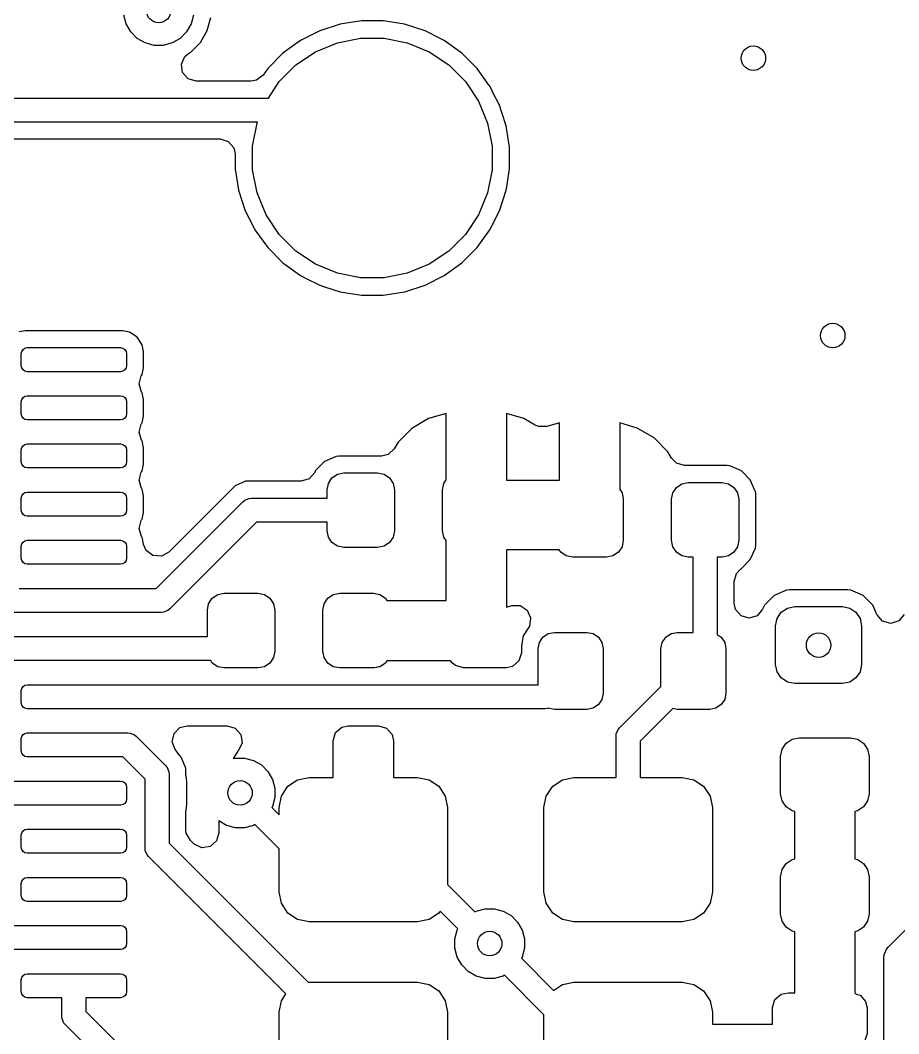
# Model space of a CAD drawing. Header units: inches. Extents: x 5.14 to 7.42, y -4.57 to -3.18.
# Drawn here: x 6.1275 to 6.4148, y -3.9917 to -3.6603 of the extents above; entities that cross this region are included whole.
import ezdxf

# ---------------------------------------------------------------- set-up
doc = ezdxf.new("R2010")
doc.units = ezdxf.units.IN
doc.header["$MEASUREMENT"] = 0
doc.layers.add('F.Cu', color=13, linetype='CONTINUOUS', true_color=0xc83434)

msp = doc.modelspace()

# ---------------------------------------------------------------- linework, layer by layer
at = {"layer": 'F.Cu', "linetype": 'CONTINUOUS'}
for p, q in [((6.16213, -3.66155), (6.16135, -3.65865)), ((6.18416, -3.65865), (6.18338, -3.66155)), ((6.16363, -3.66415), (6.16213, -3.66155)), ((6.18338, -3.66155), (6.18188, -3.66415)), ((6.18862, -3.66371), (6.18978, -3.65939)), ((6.23213, -3.66159), (6.22541, -3.66377)), ((6.2391, -3.66048), (6.23213, -3.66159)), ((6.23911, -3.66048), (6.2391, -3.66048)), ((6.24617, -3.66048), (6.23911, -3.66048)), ((6.25315, -3.66159), (6.24617, -3.66048)), ((6.24617, -3.66048), (6.24617, -3.66048)), ((6.25987, -3.66377), (6.25315, -3.66159)), ((6.16576, -3.66627), (6.16363, -3.66415)), ((6.18188, -3.66415), (6.17976, -3.66627)), ((6.18638, -3.6676), (6.18862, -3.66371)), ((6.22541, -3.66377), (6.21911, -3.66698)), ((6.26499, -3.66638), (6.25987, -3.66377)), ((6.16836, -3.66777), (6.16576, -3.66627)), ((6.17126, -3.66855), (6.16836, -3.66777)), ((6.17426, -3.66855), (6.17126, -3.66855)), ((6.17716, -3.66777), (6.17426, -3.66855)), ((6.17976, -3.66627), (6.17716, -3.66777)), ((6.18321, -3.67076), (6.18638, -3.6676)), ((6.21911, -3.66698), (6.21611, -3.66916)), ((6.22408, -3.67065), (6.23121, -3.6677)), ((6.23121, -3.6677), (6.23878, -3.66619)), ((6.23878, -3.66619), (6.2465, -3.66619)), ((6.2465, -3.66619), (6.25407, -3.6677)), ((6.25407, -3.6677), (6.2612, -3.67065)), ((6.26617, -3.66698), (6.26499, -3.66638)), ((6.27188, -3.67113), (6.26617, -3.66698)), ((6.18131, -3.67217), (6.18256, -3.67114)), ((6.18256, -3.67114), (6.18257, -3.67113)), ((6.18257, -3.67113), (6.18321, -3.67076)), ((6.21339, -3.67113), (6.2084, -3.67613)), ((6.21611, -3.66916), (6.21339, -3.67113)), ((6.21339, -3.67113), (6.21339, -3.67113)), ((6.21339, -3.67113), (6.21339, -3.67113)), ((6.21766, -3.67494), (6.22408, -3.67065)), ((6.2612, -3.67065), (6.26761, -3.67494)), ((6.27688, -3.67613), (6.27188, -3.67113)), ((6.18017, -3.67467), (6.18131, -3.67217)), ((6.18056, -3.67739), (6.18017, -3.67467)), ((6.2122, -3.6804), (6.21766, -3.67494)), ((6.26761, -3.67494), (6.27307, -3.6804)), ((6.18236, -3.67947), (6.18056, -3.67739)), ((6.20687, -3.67824), (6.20469, -3.67992)), ((6.2084, -3.67613), (6.20687, -3.67824)), ((6.2084, -3.67613), (6.2084, -3.67613)), ((6.28088, -3.68164), (6.27688, -3.67613)), ((6.185, -3.68025), (6.18236, -3.67947)), ((6.20292, -3.68025), (6.185, -3.68025)), ((6.20469, -3.67992), (6.20292, -3.68025)), ((6.20862, -3.68577), (6.2122, -3.6804)), ((6.27307, -3.6804), (6.27736, -3.68682)), ((6.28103, -3.68185), (6.28088, -3.68164)), ((6.28168, -3.68312), (6.28103, -3.68185)), ((6.28199, -3.68373), (6.28168, -3.68312)), ((6.28424, -3.68814), (6.28199, -3.68373)), ((6.10394, -3.68577), (6.20862, -3.68577)), ((6.27736, -3.68682), (6.28031, -3.69395)), ((6.28499, -3.69045), (6.28424, -3.68814)), ((6.28424, -3.68814), (6.28424, -3.68814)), ((6.28424, -3.68814), (6.28424, -3.68814)), ((6.28642, -3.69486), (6.28499, -3.69045)), ((6.20509, -3.69364), (6.10557, -3.69364)), ((6.20346, -3.70152), (6.20496, -3.69395)), ((6.20496, -3.69395), (6.20509, -3.69364)), ((6.28031, -3.69395), (6.28182, -3.70152)), ((6.28753, -3.70184), (6.28642, -3.69486)), ((6.11064, -3.69916), (6.19287, -3.69916)), ((6.19287, -3.69916), (6.19551, -3.69994)), ((6.19551, -3.69994), (6.19731, -3.70202)), ((6.20346, -3.70923), (6.20346, -3.70152)), ((6.28182, -3.70152), (6.28182, -3.70923)), ((6.19731, -3.70202), (6.19775, -3.70404)), ((6.19775, -3.70404), (6.19775, -3.70891)), ((6.28753, -3.70891), (6.28753, -3.70184)), ((6.19775, -3.70891), (6.19885, -3.71589)), ((6.20496, -3.7168), (6.20346, -3.70923)), ((6.28182, -3.70923), (6.28031, -3.7168)), ((6.28659, -3.71483), (6.28753, -3.70891)), ((6.28642, -3.71589), (6.28659, -3.71483)), ((6.19885, -3.71589), (6.20104, -3.72261)), ((6.20792, -3.72393), (6.20496, -3.7168)), ((6.28031, -3.7168), (6.27736, -3.72393)), ((6.28424, -3.72261), (6.28642, -3.71589)), ((6.20104, -3.72261), (6.20362, -3.72767)), ((6.2122, -3.73035), (6.20792, -3.72393)), ((6.27736, -3.72393), (6.27307, -3.73035)), ((6.28103, -3.7289), (6.28424, -3.72261)), ((6.20362, -3.72767), (6.20424, -3.7289)), ((6.20424, -3.7289), (6.2084, -3.73462)), ((6.21766, -3.73581), (6.2122, -3.73035)), ((6.27307, -3.73035), (6.26761, -3.73581)), ((6.27688, -3.73462), (6.28103, -3.7289)), ((6.2084, -3.73462), (6.21339, -3.73961)), ((6.27188, -3.73961), (6.27688, -3.73462)), ((6.22408, -3.7401), (6.21766, -3.73581)), ((6.26761, -3.73581), (6.2612, -3.7401)), ((6.21339, -3.73961), (6.21911, -3.74377)), ((6.23121, -3.74305), (6.22408, -3.7401)), ((6.2612, -3.7401), (6.25407, -3.74305)), ((6.26617, -3.74377), (6.27188, -3.73961)), ((6.21911, -3.74377), (6.22104, -3.74475)), ((6.22104, -3.74475), (6.22541, -3.74697)), ((6.23878, -3.74455), (6.23121, -3.74305)), ((6.2465, -3.74455), (6.23878, -3.74455)), ((6.25407, -3.74305), (6.2465, -3.74455)), ((6.25987, -3.74697), (6.26617, -3.74377)), ((6.22541, -3.74697), (6.22541, -3.74697)), ((6.22541, -3.74697), (6.22541, -3.74697)), ((6.22541, -3.74697), (6.22701, -3.7475)), ((6.22701, -3.7475), (6.23213, -3.74916)), ((6.25327, -3.74912), (6.25987, -3.74697)), ((6.23213, -3.74916), (6.2391, -3.75026)), ((6.2391, -3.75026), (6.23911, -3.75026)), ((6.23911, -3.75026), (6.24617, -3.75026)), ((6.24617, -3.75026), (6.25315, -3.74916)), ((6.25315, -3.74916), (6.25327, -3.74912)), ((6.12903, -3.76186), (6.12706, -3.76225)), ((6.16101, -3.76186), (6.12903, -3.76186)), ((6.1632, -3.7623), (6.16101, -3.76186)), ((6.16567, -3.76395), (6.1632, -3.7623)), ((6.1632, -3.7623), (6.1632, -3.7623)), ((6.1632, -3.7623), (6.1632, -3.7623)), ((6.16733, -3.76643), (6.16567, -3.76395)), ((6.12795, -3.7686), (6.12837, -3.76796)), ((6.12837, -3.76796), (6.12901, -3.76753)), ((6.12901, -3.76753), (6.12976, -3.76738)), ((6.12976, -3.76738), (6.16028, -3.76738)), ((6.16028, -3.76738), (6.16103, -3.76753)), ((6.16103, -3.76753), (6.16167, -3.76796)), ((6.16167, -3.76796), (6.16209, -3.7686)), ((6.16776, -3.76861), (6.16733, -3.76643)), ((6.1278, -3.76935), (6.12795, -3.7686)), ((6.1278, -3.77329), (6.1278, -3.76935)), ((6.16209, -3.7686), (6.16224, -3.76935)), ((6.16224, -3.76935), (6.16224, -3.77329)), ((6.16776, -3.77402), (6.16776, -3.76861)), ((6.12795, -3.77404), (6.1278, -3.77329)), ((6.12837, -3.77468), (6.12795, -3.77404)), ((6.12901, -3.77511), (6.12837, -3.77468)), ((6.16167, -3.77468), (6.16103, -3.77511)), ((6.16209, -3.77404), (6.16167, -3.77468)), ((6.16224, -3.77329), (6.16209, -3.77404)), ((6.16733, -3.77621), (6.16776, -3.77402)), ((6.12976, -3.77526), (6.12901, -3.77511)), ((6.16028, -3.77526), (6.12976, -3.77526)), ((6.16103, -3.77511), (6.16028, -3.77526)), ((6.16633, -3.77928), (6.16705, -3.77663)), ((6.16705, -3.77663), (6.16715, -3.77648)), ((6.16715, -3.77648), (6.16733, -3.77621)), ((6.16715, -3.78191), (6.16633, -3.77928)), ((6.1278, -3.7851), (6.12795, -3.78435)), ((6.12795, -3.78435), (6.12837, -3.78371)), ((6.12837, -3.78371), (6.12901, -3.78328)), ((6.12901, -3.78328), (6.12976, -3.78313)), ((6.12976, -3.78313), (6.16028, -3.78313)), ((6.16028, -3.78313), (6.16103, -3.78328)), ((6.16103, -3.78328), (6.16167, -3.78371)), ((6.16167, -3.78371), (6.16209, -3.78435)), ((6.16209, -3.78435), (6.16224, -3.7851)), ((6.16733, -3.78218), (6.16715, -3.78191)), ((6.16776, -3.78436), (6.16733, -3.78218)), ((6.16776, -3.78977), (6.16776, -3.78436)), ((6.1278, -3.78904), (6.1278, -3.7851)), ((6.16224, -3.7851), (6.16224, -3.78904)), ((6.12795, -3.78979), (6.1278, -3.78904)), ((6.12837, -3.79043), (6.12795, -3.78979)), ((6.12901, -3.79085), (6.12837, -3.79043)), ((6.12976, -3.791), (6.12901, -3.79085)), ((6.16028, -3.791), (6.12976, -3.791)), ((6.16103, -3.79085), (6.16028, -3.791)), ((6.16167, -3.79043), (6.16103, -3.79085)), ((6.16209, -3.78979), (6.16167, -3.79043)), ((6.16224, -3.78904), (6.16209, -3.78979)), ((6.16733, -3.79196), (6.16776, -3.78977)), ((6.26104, -3.79057), (6.25556, -3.79381)), ((6.26679, -3.78889), (6.26104, -3.79057)), ((6.26104, -3.79057), (6.26104, -3.79057)), ((6.26679, -3.81063), (6.26679, -3.78889)), ((6.26679, -3.78889), (6.26679, -3.78889)), ((6.29223, -3.79057), (6.28648, -3.78889)), ((6.28648, -3.78889), (6.28648, -3.78889)), ((6.28648, -3.78889), (6.28648, -3.81063)), ((6.29588, -3.79272), (6.29223, -3.79057)), ((6.29223, -3.79057), (6.29223, -3.79057)), ((6.16633, -3.79503), (6.16705, -3.79238)), ((6.16705, -3.79238), (6.16715, -3.79223)), ((6.16715, -3.79223), (6.16733, -3.79196)), ((6.25556, -3.79381), (6.25106, -3.79831)), ((6.25556, -3.79381), (6.25556, -3.79381)), ((6.29698, -3.7932), (6.29588, -3.79272)), ((6.29973, -3.79321), (6.29698, -3.7932)), ((6.30386, -3.79201), (6.29973, -3.79321)), ((6.30386, -3.81073), (6.30386, -3.79201)), ((6.30386, -3.79201), (6.30386, -3.79201)), ((6.3293, -3.79368), (6.32354, -3.79201)), ((6.32354, -3.79201), (6.32354, -3.79201)), ((6.32354, -3.79201), (6.32354, -3.81374)), ((6.33478, -3.79692), (6.3293, -3.79368)), ((6.3293, -3.79368), (6.3293, -3.79368)), ((6.16715, -3.79765), (6.16633, -3.79503)), ((6.16733, -3.79792), (6.16715, -3.79765)), ((6.16776, -3.80011), (6.16733, -3.79792)), ((6.33928, -3.80142), (6.33478, -3.79692)), ((6.33478, -3.79692), (6.33478, -3.79692)), ((6.1278, -3.80085), (6.12795, -3.80009)), ((6.1278, -3.80478), (6.1278, -3.80085)), ((6.12795, -3.80009), (6.12837, -3.79945)), ((6.12837, -3.79945), (6.12901, -3.79903)), ((6.12901, -3.79903), (6.12976, -3.79888)), ((6.12976, -3.79888), (6.16028, -3.79888)), ((6.16028, -3.79888), (6.16103, -3.79903)), ((6.16103, -3.79903), (6.16167, -3.79945)), ((6.16167, -3.79945), (6.16209, -3.80009)), ((6.16209, -3.80009), (6.16224, -3.80085)), ((6.16224, -3.80085), (6.16224, -3.80478)), ((6.16776, -3.80552), (6.16776, -3.80011)), ((6.24979, -3.80045), (6.24778, -3.80232)), ((6.25106, -3.79831), (6.24979, -3.80045)), ((6.23076, -3.80295), (6.22699, -3.80462)), ((6.23168, -3.80284), (6.23076, -3.80295)), ((6.24559, -3.80284), (6.23168, -3.80284)), ((6.23168, -3.80284), (6.23168, -3.80284)), ((6.24778, -3.80232), (6.24559, -3.80284)), ((6.34054, -3.80356), (6.33928, -3.80142)), ((6.33928, -3.80142), (6.33928, -3.80142)), ((6.34211, -3.80518), (6.34054, -3.80356)), ((6.12795, -3.80554), (6.1278, -3.80478)), ((6.12837, -3.80618), (6.12795, -3.80554)), ((6.12901, -3.8066), (6.12837, -3.80618)), ((6.12976, -3.80675), (6.12901, -3.8066)), ((6.16028, -3.80675), (6.12976, -3.80675)), ((6.16103, -3.8066), (6.16028, -3.80675)), ((6.16167, -3.80618), (6.16103, -3.8066)), ((6.16209, -3.80554), (6.16167, -3.80618)), ((6.16224, -3.80478), (6.16209, -3.80554)), ((6.16715, -3.80798), (6.16733, -3.80771)), ((6.16733, -3.80771), (6.16776, -3.80552)), ((6.22407, -3.80753), (6.22378, -3.8082)), ((6.22699, -3.80462), (6.22407, -3.80753)), ((6.22407, -3.80753), (6.22407, -3.80753)), ((6.34475, -3.80596), (6.34211, -3.80518)), ((6.35866, -3.80596), (6.34475, -3.80596)), ((6.35958, -3.80606), (6.35866, -3.80596)), ((6.36335, -3.80773), (6.35958, -3.80606)), ((6.35958, -3.80606), (6.35958, -3.80606)), ((6.36627, -3.81065), (6.36335, -3.80773)), ((6.36335, -3.80773), (6.36335, -3.80773)), ((6.16633, -3.81078), (6.16705, -3.80812)), ((6.16715, -3.8134), (6.16633, -3.81078)), ((6.16705, -3.80812), (6.16715, -3.80798)), ((6.20119, -3.81111), (6.19772, -3.81255)), ((6.21931, -3.81111), (6.20119, -3.81111)), ((6.21937, -3.81111), (6.21931, -3.81111)), ((6.222, -3.8103), (6.21937, -3.81111)), ((6.22378, -3.8082), (6.222, -3.8103)), ((6.22824, -3.81177), (6.22943, -3.80998)), ((6.22943, -3.80998), (6.23122, -3.80878)), ((6.23122, -3.80878), (6.23333, -3.80836)), ((6.23333, -3.80836), (6.24435, -3.80836)), ((6.24435, -3.80836), (6.24646, -3.80878)), ((6.24646, -3.80878), (6.24825, -3.80998)), ((6.24825, -3.80998), (6.24944, -3.81177)), ((6.26603, -3.81177), (6.26679, -3.81063)), ((6.28648, -3.81063), (6.28655, -3.81073)), ((6.28655, -3.81073), (6.30386, -3.81073)), ((6.3679, -3.81434), (6.36627, -3.81065)), ((6.16733, -3.81367), (6.16715, -3.8134)), ((6.16776, -3.81586), (6.16733, -3.81367)), ((6.19772, -3.81255), (6.17603, -3.83424)), ((6.22782, -3.81387), (6.22824, -3.81177)), ((6.22782, -3.81663), (6.22782, -3.81387)), ((6.24944, -3.81177), (6.24986, -3.81387)), ((6.24986, -3.81387), (6.24986, -3.82726)), ((6.26561, -3.81387), (6.26603, -3.81177)), ((6.26561, -3.82726), (6.26561, -3.81387)), ((6.32354, -3.81374), (6.32431, -3.81488)), ((6.34089, -3.81488), (6.34209, -3.81309)), ((6.34209, -3.81309), (6.34388, -3.8119)), ((6.34388, -3.8119), (6.34598, -3.81148)), ((6.34598, -3.81148), (6.35701, -3.81148)), ((6.35701, -3.81148), (6.35912, -3.8119)), ((6.35912, -3.8119), (6.36091, -3.81309)), ((6.36091, -3.81309), (6.3621, -3.81488)), ((6.36793, -3.81442), (6.3679, -3.81434)), ((6.36803, -3.81523), (6.36793, -3.81442)), ((6.1278, -3.81659), (6.12795, -3.81584)), ((6.1278, -3.82053), (6.1278, -3.81659)), ((6.12795, -3.81584), (6.12837, -3.8152)), ((6.12837, -3.8152), (6.12901, -3.81478)), ((6.12901, -3.81478), (6.12976, -3.81463)), ((6.12976, -3.81463), (6.16028, -3.81463)), ((6.16028, -3.81463), (6.16103, -3.81478)), ((6.16103, -3.81478), (6.16167, -3.8152)), ((6.16167, -3.8152), (6.16209, -3.81584)), ((6.16209, -3.81584), (6.16224, -3.81659)), ((6.16224, -3.81659), (6.16224, -3.82053)), ((6.16776, -3.82127), (6.16776, -3.81586)), ((6.17195, -3.84612), (6.20029, -3.81778)), ((6.20029, -3.81778), (6.20089, -3.81729)), ((6.20089, -3.81729), (6.20144, -3.81707)), ((6.20144, -3.81707), (6.20231, -3.81671)), ((6.20231, -3.81671), (6.20307, -3.81663)), ((6.20307, -3.81663), (6.22782, -3.81663)), ((6.32431, -3.81488), (6.32472, -3.81699)), ((6.32472, -3.81699), (6.32472, -3.83037)), ((6.34047, -3.81699), (6.34089, -3.81488)), ((6.34047, -3.83037), (6.34047, -3.81699)), ((6.3621, -3.81488), (6.36252, -3.81699)), ((6.36252, -3.81699), (6.36252, -3.83037)), ((6.36804, -3.81534), (6.36803, -3.81523)), ((6.36804, -3.83202), (6.36804, -3.81534)), ((6.12795, -3.82128), (6.1278, -3.82053)), ((6.16224, -3.82053), (6.16209, -3.82128)), ((6.12837, -3.82192), (6.12795, -3.82128)), ((6.12901, -3.82235), (6.12837, -3.82192)), ((6.12976, -3.8225), (6.12901, -3.82235)), ((6.16028, -3.8225), (6.12976, -3.8225)), ((6.16103, -3.82235), (6.16028, -3.8225)), ((6.16167, -3.82192), (6.16103, -3.82235)), ((6.16209, -3.82128), (6.16167, -3.82192)), ((6.16633, -3.82652), (6.16705, -3.82387)), ((6.16705, -3.82387), (6.16715, -3.82373)), ((6.16715, -3.82373), (6.16733, -3.82345)), ((6.16733, -3.82345), (6.16776, -3.82127)), ((6.16715, -3.82915), (6.16633, -3.82652)), ((6.2047, -3.8245), (6.17637, -3.85284)), ((6.22782, -3.8245), (6.2047, -3.8245)), ((6.22782, -3.82726), (6.22782, -3.8245)), ((6.22824, -3.82937), (6.22782, -3.82726)), ((6.24986, -3.82726), (6.24944, -3.82937)), ((6.26603, -3.82937), (6.26561, -3.82726)), ((6.12795, -3.83159), (6.12837, -3.83095)), ((6.12837, -3.83095), (6.12901, -3.83052)), ((6.12901, -3.83052), (6.12976, -3.83037)), ((6.12976, -3.83037), (6.16028, -3.83037)), ((6.16028, -3.83037), (6.16103, -3.83052)), ((6.16103, -3.83052), (6.16167, -3.83095)), ((6.16167, -3.83095), (6.16209, -3.83159)), ((6.16733, -3.82942), (6.16715, -3.82915)), ((6.16776, -3.83161), (6.16733, -3.82942)), ((6.22943, -3.83116), (6.22824, -3.82937)), ((6.24944, -3.82937), (6.24825, -3.83116)), ((6.26679, -3.83051), (6.26603, -3.82937)), ((6.26679, -3.8501), (6.26679, -3.83051)), ((6.32472, -3.83037), (6.32431, -3.83248)), ((6.34089, -3.83248), (6.34047, -3.83037)), ((6.36252, -3.83037), (6.3621, -3.83248)), ((6.1278, -3.83234), (6.12795, -3.83159)), ((6.1278, -3.83628), (6.1278, -3.83234)), ((6.16209, -3.83159), (6.16224, -3.83234)), ((6.16224, -3.83234), (6.16224, -3.83628)), ((6.16779, -3.83174), (6.16776, -3.83161)), ((6.16776, -3.83161), (6.16776, -3.83161)), ((6.16867, -3.83371), (6.16779, -3.83174)), ((6.17087, -3.83536), (6.16867, -3.83371)), ((6.17603, -3.83424), (6.17362, -3.83556)), ((6.23122, -3.83235), (6.22943, -3.83116)), ((6.23333, -3.83277), (6.23122, -3.83235)), ((6.24435, -3.83277), (6.23333, -3.83277)), ((6.24646, -3.83235), (6.24435, -3.83277)), ((6.24825, -3.83116), (6.24646, -3.83235)), ((6.30379, -3.83352), (6.28648, -3.83352)), ((6.28648, -3.83352), (6.28648, -3.85224)), ((6.30429, -3.83427), (6.30379, -3.83352)), ((6.30608, -3.83547), (6.30429, -3.83427)), ((6.32311, -3.83427), (6.32132, -3.83547)), ((6.32431, -3.83248), (6.32311, -3.83427)), ((6.34209, -3.83427), (6.34089, -3.83248)), ((6.34388, -3.83547), (6.34209, -3.83427)), ((6.36091, -3.83427), (6.35912, -3.83547)), ((6.3621, -3.83248), (6.36091, -3.83427)), ((6.36627, -3.83672), (6.36793, -3.83294)), ((6.36793, -3.83294), (6.36804, -3.83202)), ((6.12795, -3.83703), (6.1278, -3.83628)), ((6.12837, -3.83767), (6.12795, -3.83703)), ((6.12901, -3.8381), (6.12837, -3.83767)), ((6.16167, -3.83767), (6.16103, -3.8381)), ((6.16209, -3.83703), (6.16167, -3.83767)), ((6.16224, -3.83628), (6.16209, -3.83703)), ((6.17362, -3.83556), (6.17087, -3.83536)), ((6.30819, -3.83589), (6.30608, -3.83547)), ((6.31921, -3.83589), (6.30819, -3.83589)), ((6.32132, -3.83547), (6.31921, -3.83589)), ((6.34598, -3.83589), (6.34388, -3.83547)), ((6.34756, -3.83589), (6.34598, -3.83589)), ((6.34756, -3.8605), (6.34756, -3.83589)), ((6.35701, -3.83589), (6.35543, -3.83589)), ((6.35543, -3.83589), (6.35543, -3.86117)), ((6.35912, -3.83547), (6.35701, -3.83589)), ((6.36335, -3.83963), (6.36627, -3.83672)), ((6.12976, -3.83825), (6.12901, -3.8381)), ((6.16028, -3.83825), (6.12976, -3.83825)), ((6.16103, -3.8381), (6.16028, -3.83825)), ((6.36173, -3.84121), (6.36308, -3.83982)), ((6.36308, -3.83982), (6.36335, -3.83963)), ((6.36335, -3.83963), (6.36335, -3.83963)), ((6.36095, -3.84385), (6.36173, -3.84121)), ((6.36095, -3.85097), (6.36095, -3.84385)), ((6.12714, -3.84612), (6.12976, -3.84612)), ((6.12976, -3.84612), (6.12976, -3.84612)), ((6.12976, -3.84612), (6.16028, -3.84612)), ((6.16028, -3.84612), (6.16028, -3.84612)), ((6.16028, -3.84612), (6.17195, -3.84612)), ((6.37807, -3.84666), (6.37403, -3.84845)), ((6.37906, -3.84655), (6.37807, -3.84666)), ((6.37807, -3.84666), (6.37807, -3.84666)), ((6.39814, -3.84655), (6.37906, -3.84655)), ((6.37906, -3.84655), (6.37906, -3.84655)), ((6.39913, -3.84666), (6.39814, -3.84655)), ((6.40292, -3.84834), (6.39913, -3.84666)), ((6.18909, -3.85114), (6.19029, -3.84935)), ((6.19029, -3.84935), (6.19208, -3.84815)), ((6.19208, -3.84815), (6.19419, -3.84773)), ((6.19419, -3.84773), (6.20521, -3.84773)), ((6.20521, -3.84773), (6.20732, -3.84815)), ((6.20732, -3.84815), (6.20911, -3.84935)), ((6.20911, -3.84935), (6.2103, -3.85114)), ((6.22689, -3.85114), (6.22808, -3.84935)), ((6.22808, -3.84935), (6.22987, -3.84815)), ((6.22987, -3.84815), (6.23198, -3.84773)), ((6.23198, -3.84773), (6.24301, -3.84773)), ((6.24301, -3.84773), (6.24512, -3.84815)), ((6.24512, -3.84815), (6.2469, -3.84935)), ((6.2469, -3.84935), (6.2474, -3.8501)), ((6.2474, -3.8501), (6.26679, -3.8501)), ((6.37403, -3.84845), (6.37091, -3.85157)), ((6.40317, -3.84845), (6.40292, -3.84834)), ((6.4063, -3.85157), (6.40317, -3.84845)), ((6.17358, -3.854), (6.12551, -3.854)), ((6.17435, -3.85392), (6.17358, -3.854)), ((6.17577, -3.85333), (6.17435, -3.85392)), ((6.17637, -3.85284), (6.17577, -3.85333)), ((6.18868, -3.85325), (6.18909, -3.85114)), ((6.18868, -3.86187), (6.18868, -3.85325)), ((6.2103, -3.85114), (6.21072, -3.85325)), ((6.21072, -3.85325), (6.21072, -3.86663)), ((6.22647, -3.85325), (6.22689, -3.85114)), ((6.22647, -3.86663), (6.22647, -3.85325)), ((6.28648, -3.85224), (6.28821, -3.85174)), ((6.28821, -3.85174), (6.29096, -3.85175)), ((6.29096, -3.85175), (6.29327, -3.85324)), ((6.29327, -3.85324), (6.29441, -3.85574)), ((6.36142, -3.85306), (6.36095, -3.85097)), ((6.36325, -3.85511), (6.36142, -3.85306)), ((6.3703, -3.85295), (6.36853, -3.85505)), ((6.37091, -3.85157), (6.3703, -3.85295)), ((6.37501, -3.85596), (6.37637, -3.85391)), ((6.37637, -3.85391), (6.37842, -3.85255)), ((6.37842, -3.85255), (6.38083, -3.85207)), ((6.38083, -3.85207), (6.39638, -3.85207)), ((6.39638, -3.85207), (6.39879, -3.85255)), ((6.39879, -3.85255), (6.40083, -3.85391)), ((6.40083, -3.85391), (6.4022, -3.85596)), ((6.40766, -3.85466), (6.4063, -3.85157)), ((6.29441, -3.85574), (6.29401, -3.85847)), ((6.3659, -3.85586), (6.36325, -3.85511)), ((6.36853, -3.85505), (6.3659, -3.85586)), ((6.37453, -3.85837), (6.37501, -3.85596)), ((6.4022, -3.85596), (6.40268, -3.85837)), ((6.40771, -3.85477), (6.40766, -3.85466)), ((6.40954, -3.85683), (6.40771, -3.85477)), ((6.41219, -3.85757), (6.40954, -3.85683)), ((6.41482, -3.85676), (6.41219, -3.85757)), ((6.41659, -3.85466), (6.41482, -3.85676)), ((6.29363, -3.85914), (6.292, -3.86158)), ((6.29401, -3.85847), (6.29363, -3.85914)), ((6.29845, -3.86205), (6.30017, -3.8609)), ((6.30017, -3.8609), (6.3022, -3.8605)), ((6.3022, -3.8605), (6.31283, -3.8605)), ((6.31283, -3.8605), (6.31487, -3.8609)), ((6.31487, -3.8609), (6.31659, -3.86205)), ((6.3386, -3.86205), (6.34033, -3.8609)), ((6.34033, -3.8609), (6.34236, -3.8605)), ((6.34236, -3.8605), (6.34756, -3.8605)), ((6.37453, -3.87096), (6.37453, -3.85837)), ((6.40268, -3.85837), (6.40268, -3.87096)), ((6.11264, -3.86187), (6.14502, -3.86187)), ((6.14502, -3.86187), (6.16028, -3.86187)), ((6.16028, -3.86187), (6.18868, -3.86187)), ((6.292, -3.86159), (6.29137, -3.86475)), ((6.292, -3.86158), (6.292, -3.86159)), ((6.29689, -3.86581), (6.29729, -3.86378)), ((6.29729, -3.86378), (6.29845, -3.86205)), ((6.31659, -3.86205), (6.31775, -3.86378)), ((6.31775, -3.86378), (6.31815, -3.86581)), ((6.33705, -3.86581), (6.33745, -3.86378)), ((6.33745, -3.86378), (6.3386, -3.86205)), ((6.35543, -3.86117), (6.35675, -3.86205)), ((6.35675, -3.86205), (6.3579, -3.86378)), ((6.3579, -3.86378), (6.35831, -3.86581)), ((6.21072, -3.86663), (6.2103, -3.86874)), ((6.22689, -3.86874), (6.22647, -3.86663)), ((6.29137, -3.86722), (6.2906, -3.86986)), ((6.29137, -3.86475), (6.29137, -3.86722)), ((6.29689, -3.87762), (6.29689, -3.86581)), ((6.31815, -3.86581), (6.31815, -3.88038)), ((6.33705, -3.87816), (6.33705, -3.86581)), ((6.35831, -3.86581), (6.35831, -3.88038)), ((6.12976, -3.86974), (6.11264, -3.86974)), ((6.14502, -3.86974), (6.12976, -3.86974)), ((6.18977, -3.86974), (6.14502, -3.86974)), ((6.19029, -3.87053), (6.18977, -3.86974)), ((6.19208, -3.87172), (6.19029, -3.87053)), ((6.20911, -3.87053), (6.20732, -3.87172)), ((6.2103, -3.86874), (6.20911, -3.87053)), ((6.22808, -3.87053), (6.22689, -3.86874)), ((6.22987, -3.87172), (6.22808, -3.87053)), ((6.2469, -3.87053), (6.24512, -3.87172)), ((6.2474, -3.86978), (6.2469, -3.87053)), ((6.26816, -3.86978), (6.2474, -3.86978)), ((6.26885, -3.87053), (6.26816, -3.86978)), ((6.26979, -3.87132), (6.26885, -3.87053)), ((6.2906, -3.86986), (6.28852, -3.87166)), ((6.19419, -3.87214), (6.19208, -3.87172)), ((6.20521, -3.87214), (6.19419, -3.87214)), ((6.20732, -3.87172), (6.20521, -3.87214)), ((6.23198, -3.87214), (6.22987, -3.87172)), ((6.24301, -3.87214), (6.23198, -3.87214)), ((6.24326, -3.87209), (6.24301, -3.87214)), ((6.24401, -3.87201), (6.24326, -3.87209)), ((6.24421, -3.8719), (6.24401, -3.87201)), ((6.24512, -3.87172), (6.24421, -3.8719)), ((6.27243, -3.8721), (6.26979, -3.87132)), ((6.28649, -3.8721), (6.27243, -3.8721)), ((6.28852, -3.87166), (6.28649, -3.8721)), ((6.37501, -3.87338), (6.37453, -3.87096)), ((6.37637, -3.87542), (6.37501, -3.87338)), ((6.4022, -3.87338), (6.40083, -3.87542)), ((6.40268, -3.87096), (6.4022, -3.87338)), ((6.37842, -3.87678), (6.37637, -3.87542)), ((6.38083, -3.87726), (6.37842, -3.87678)), ((6.39638, -3.87726), (6.38083, -3.87726)), ((6.39879, -3.87678), (6.39638, -3.87726)), ((6.40083, -3.87542), (6.39879, -3.87678)), ((6.1278, -3.87959), (6.12795, -3.87883)), ((6.1278, -3.88352), (6.1278, -3.87959)), ((6.12795, -3.87883), (6.12837, -3.87819)), ((6.12837, -3.87819), (6.12901, -3.87777)), ((6.12901, -3.87777), (6.12976, -3.87762)), ((6.12976, -3.87762), (6.16028, -3.87762)), ((6.16028, -3.87762), (6.18782, -3.87762)), ((6.18782, -3.87762), (6.18807, -3.87764)), ((6.18807, -3.87764), (6.21133, -3.87764)), ((6.21133, -3.87764), (6.21158, -3.87762)), ((6.21158, -3.87762), (6.22561, -3.87762)), ((6.22561, -3.87762), (6.22586, -3.87764)), ((6.22586, -3.87764), (6.24913, -3.87764)), ((6.24913, -3.87764), (6.24938, -3.87762)), ((6.24938, -3.87762), (6.29689, -3.87762)), ((6.31815, -3.88038), (6.31775, -3.88241)), ((6.32352, -3.89169), (6.33705, -3.87816)), ((6.35831, -3.88038), (6.3579, -3.88241)), ((6.12795, -3.88428), (6.1278, -3.88352)), ((6.31775, -3.88241), (6.31659, -3.88414)), ((6.3579, -3.88241), (6.35675, -3.88414)), ((6.12837, -3.88492), (6.12795, -3.88428)), ((6.12901, -3.88534), (6.12837, -3.88492)), ((6.12976, -3.88549), (6.12901, -3.88534)), ((6.14502, -3.88549), (6.12976, -3.88549)), ((6.18759, -3.88549), (6.14502, -3.88549)), ((6.18784, -3.88552), (6.18759, -3.88549)), ((6.21156, -3.88552), (6.18784, -3.88552)), ((6.21181, -3.88549), (6.21156, -3.88552)), ((6.22539, -3.88549), (6.21181, -3.88549)), ((6.22564, -3.88552), (6.22539, -3.88549)), ((6.24935, -3.88552), (6.22564, -3.88552)), ((6.2496, -3.88549), (6.24935, -3.88552)), ((6.29906, -3.88549), (6.2496, -3.88549)), ((6.29983, -3.88542), (6.29906, -3.88549)), ((6.30016, -3.88528), (6.29983, -3.88542)), ((6.30017, -3.88529), (6.30016, -3.88528)), ((6.3022, -3.88569), (6.30017, -3.88529)), ((6.31283, -3.88569), (6.3022, -3.88569)), ((6.31487, -3.88529), (6.31283, -3.88569)), ((6.31659, -3.88414), (6.31487, -3.88529)), ((6.34093, -3.88541), (6.33024, -3.8961)), ((6.34236, -3.88569), (6.34093, -3.88541)), ((6.35299, -3.88569), (6.34236, -3.88569)), ((6.35503, -3.88529), (6.35299, -3.88569)), ((6.35675, -3.88414), (6.35503, -3.88529)), ((6.12795, -3.89458), (6.12837, -3.89394)), ((6.12837, -3.89394), (6.12901, -3.89352)), ((6.12901, -3.89352), (6.12976, -3.89337)), ((6.12976, -3.89337), (6.16028, -3.89337)), ((6.16028, -3.89337), (6.16268, -3.89337)), ((6.16268, -3.89337), (6.16345, -3.89344)), ((6.16345, -3.89344), (6.16487, -3.89403)), ((6.16487, -3.89403), (6.16546, -3.89452)), ((6.17719, -3.89627), (6.17776, -3.89358)), ((6.17776, -3.89358), (6.17969, -3.89162)), ((6.17969, -3.89162), (6.18206, -3.89101)), ((6.18206, -3.89101), (6.18536, -3.89101)), ((6.18536, -3.89101), (6.18561, -3.89104)), ((6.18561, -3.89104), (6.19516, -3.89104)), ((6.19516, -3.89104), (6.1978, -3.89181)), ((6.1978, -3.89181), (6.1996, -3.89389)), ((6.1996, -3.89389), (6.2, -3.89661)), ((6.22984, -3.89592), (6.23062, -3.89328)), ((6.23062, -3.89328), (6.2327, -3.89148)), ((6.2327, -3.89148), (6.23472, -3.89104)), ((6.23472, -3.89104), (6.24465, -3.89104)), ((6.24465, -3.89104), (6.24729, -3.89181)), ((6.24729, -3.89181), (6.24909, -3.89389)), ((6.24909, -3.89389), (6.24953, -3.89592)), ((6.32236, -3.89447), (6.32244, -3.89371)), ((6.32244, -3.89371), (6.32303, -3.89229)), ((6.32303, -3.89229), (6.32352, -3.89169)), ((6.1278, -3.89533), (6.12795, -3.89458)), ((6.1278, -3.89927), (6.1278, -3.89533)), ((6.16546, -3.89452), (6.175, -3.90405)), ((6.17817, -3.89884), (6.17719, -3.89627)), ((6.2, -3.89661), (6.19885, -3.89912)), ((6.22984, -3.90793), (6.22984, -3.89592)), ((6.24953, -3.89592), (6.24953, -3.90793)), ((6.32236, -3.90793), (6.32236, -3.89447)), ((6.33024, -3.8961), (6.33024, -3.90793)), ((6.37665, -3.89871), (6.37797, -3.89673)), ((6.37797, -3.89673), (6.37995, -3.89541)), ((6.37995, -3.89541), (6.38228, -3.89494)), ((6.38228, -3.89494), (6.39902, -3.89494)), ((6.39902, -3.89494), (6.40135, -3.89541)), ((6.40135, -3.89541), (6.40333, -3.89673)), ((6.40333, -3.89673), (6.40465, -3.89871)), ((6.12795, -3.90002), (6.1278, -3.89927)), ((6.12837, -3.90066), (6.12795, -3.90002)), ((6.12901, -3.90109), (6.12837, -3.90066)), ((6.17953, -3.90064), (6.17817, -3.89884)), ((6.17954, -3.90063), (6.17953, -3.90064)), ((6.18007, -3.90132), (6.17954, -3.90063)), ((6.19865, -3.89934), (6.19714, -3.90178)), ((6.19866, -3.89932), (6.19865, -3.89934)), ((6.19885, -3.89912), (6.19866, -3.89932)), ((6.37618, -3.90104), (6.37665, -3.89871)), ((6.40465, -3.89871), (6.40512, -3.90104)), ((6.12976, -3.90124), (6.12901, -3.90109)), ((6.14502, -3.90124), (6.12976, -3.90124)), ((6.16105, -3.90124), (6.14502, -3.90124)), ((6.16828, -3.90847), (6.16105, -3.90124)), ((6.18023, -3.90148), (6.18007, -3.90132)), ((6.18155, -3.90467), (6.18023, -3.90148)), ((6.19714, -3.90178), (6.19786, -3.90159)), ((6.19786, -3.90159), (6.20087, -3.90159)), ((6.20087, -3.90159), (6.20377, -3.90237)), ((6.20377, -3.90237), (6.20637, -3.90387)), ((6.20637, -3.90387), (6.20849, -3.90599)), ((6.37618, -3.91325), (6.37618, -3.90104)), ((6.40512, -3.90104), (6.40512, -3.91325)), ((6.175, -3.90405), (6.17549, -3.90465)), ((6.17549, -3.90465), (6.17607, -3.90607)), ((6.17607, -3.90607), (6.17615, -3.90684)), ((6.17615, -3.90684), (6.17615, -3.92938)), ((6.18167, -3.90495), (6.18155, -3.90467)), ((6.18167, -3.90693), (6.18167, -3.90495)), ((6.18167, -3.90495), (6.18167, -3.90495)), ((6.1817, -3.90751), (6.18167, -3.90693)), ((6.20849, -3.90599), (6.20999, -3.90859)), ((6.11264, -3.90911), (6.14502, -3.90911)), ((6.14502, -3.90911), (6.16028, -3.90911)), ((6.16028, -3.90911), (6.16103, -3.90926)), ((6.16103, -3.90926), (6.16167, -3.90969)), ((6.16167, -3.90969), (6.16209, -3.91033)), ((6.16209, -3.91033), (6.16224, -3.91108)), ((6.16828, -3.93101), (6.16828, -3.90847)), ((6.18193, -3.90939), (6.1817, -3.90751)), ((6.18193, -3.91671), (6.18193, -3.90939)), ((6.20999, -3.90859), (6.21077, -3.91149)), ((6.21501, -3.91082), (6.2182, -3.90868)), ((6.2182, -3.90868), (6.22197, -3.90793)), ((6.22197, -3.90793), (6.22984, -3.90793)), ((6.24953, -3.90793), (6.2574, -3.90793)), ((6.2574, -3.90793), (6.26117, -3.90868)), ((6.26117, -3.90868), (6.26436, -3.91082)), ((6.30162, -3.91082), (6.30482, -3.90868)), ((6.30482, -3.90868), (6.30858, -3.90793)), ((6.30858, -3.90793), (6.32236, -3.90793)), ((6.33024, -3.90793), (6.34402, -3.90793)), ((6.34402, -3.90793), (6.34778, -3.90868)), ((6.34778, -3.90868), (6.35098, -3.91082)), ((6.16224, -3.91108), (6.16224, -3.91502)), ((6.21077, -3.91149), (6.21077, -3.91449)), ((6.21288, -3.91401), (6.21501, -3.91082)), ((6.26436, -3.91082), (6.2665, -3.91401)), ((6.29949, -3.91401), (6.30162, -3.91082)), ((6.35098, -3.91082), (6.35311, -3.91401)), ((6.37665, -3.91558), (6.37618, -3.91325)), ((6.40512, -3.91325), (6.40465, -3.91558)), ((6.12976, -3.91699), (6.11264, -3.91699)), ((6.16028, -3.91699), (6.12976, -3.91699)), ((6.16103, -3.91684), (6.16028, -3.91699)), ((6.16167, -3.91641), (6.16103, -3.91684)), ((6.16209, -3.91577), (6.16167, -3.91641)), ((6.16224, -3.91502), (6.16209, -3.91577)), ((6.1817, -3.91859), (6.18193, -3.91671)), ((6.21077, -3.91449), (6.20999, -3.91739)), ((6.21213, -3.91778), (6.21288, -3.91401)), ((6.2665, -3.91401), (6.26724, -3.91778)), ((6.29874, -3.91778), (6.29949, -3.91401)), ((6.35311, -3.91401), (6.35386, -3.91778)), ((6.37797, -3.91756), (6.37665, -3.91558)), ((6.40465, -3.91558), (6.40333, -3.91756)), ((6.18167, -3.91917), (6.1817, -3.91859)), ((6.18167, -3.92507), (6.18167, -3.91917)), ((6.20999, -3.91739), (6.20975, -3.91781)), ((6.20975, -3.91781), (6.21213, -3.92018)), ((6.21213, -3.92018), (6.21213, -3.91778)), ((6.26724, -3.91778), (6.26724, -3.94292)), ((6.29874, -3.94533), (6.29874, -3.91778)), ((6.35386, -3.91778), (6.35386, -3.94533)), ((6.37995, -3.91889), (6.37797, -3.91756)), ((6.38081, -3.91906), (6.37995, -3.91889)), ((6.38081, -3.9346), (6.38081, -3.91906)), ((6.40135, -3.91889), (6.40049, -3.91906)), ((6.40049, -3.91906), (6.40049, -3.9346)), ((6.40333, -3.91756), (6.40135, -3.91889)), ((6.19496, -3.92361), (6.19244, -3.92216)), ((6.19244, -3.92216), (6.19244, -3.92608)), ((6.19786, -3.92439), (6.19496, -3.92361)), ((6.20377, -3.92361), (6.20087, -3.92439)), ((6.20418, -3.92337), (6.20377, -3.92361)), ((6.21213, -3.93132), (6.20418, -3.92337)), ((6.1278, -3.92683), (6.12795, -3.92608)), ((6.1278, -3.93077), (6.1278, -3.92683)), ((6.12795, -3.92608), (6.12837, -3.92544)), ((6.12837, -3.92544), (6.12901, -3.92501)), ((6.12901, -3.92501), (6.12976, -3.92486)), ((6.12976, -3.92486), (6.16028, -3.92486)), ((6.16028, -3.92486), (6.16103, -3.92501)), ((6.16103, -3.92501), (6.16167, -3.92544)), ((6.16167, -3.92544), (6.16209, -3.92608)), ((6.16209, -3.92608), (6.16224, -3.92683)), ((6.16224, -3.92683), (6.16224, -3.93077)), ((6.18178, -3.92611), (6.18167, -3.92507)), ((6.1831, -3.92852), (6.18178, -3.92611)), ((6.19244, -3.92608), (6.19167, -3.92872)), ((6.20087, -3.92439), (6.19786, -3.92439)), ((6.17615, -3.92938), (6.22169, -3.97492)), ((6.18411, -3.92953), (6.1831, -3.92852)), ((6.18436, -3.92977), (6.18411, -3.92953)), ((6.18686, -3.93091), (6.18436, -3.92977)), ((6.19167, -3.92872), (6.18959, -3.93052)), ((6.12795, -3.93152), (6.1278, -3.93077)), ((6.12837, -3.93216), (6.12795, -3.93152)), ((6.12901, -3.93259), (6.12837, -3.93216)), ((6.12976, -3.93274), (6.12901, -3.93259)), ((6.16028, -3.93274), (6.12976, -3.93274)), ((6.16103, -3.93259), (6.16028, -3.93274)), ((6.16167, -3.93216), (6.16103, -3.93259)), ((6.16209, -3.93152), (6.16167, -3.93216)), ((6.16224, -3.93077), (6.16209, -3.93152)), ((6.16835, -3.93178), (6.16828, -3.93101)), ((6.16894, -3.9332), (6.16835, -3.93178)), ((6.16943, -3.9338), (6.16894, -3.9332)), ((6.21436, -3.97872), (6.16943, -3.9338)), ((6.18959, -3.93052), (6.18686, -3.93091)), ((6.21213, -3.94533), (6.21213, -3.93132)), ((6.37665, -3.93808), (6.37797, -3.9361)), ((6.37797, -3.9361), (6.37995, -3.93478)), ((6.37995, -3.93478), (6.38081, -3.9346)), ((6.40049, -3.9346), (6.40135, -3.93478)), ((6.40135, -3.93478), (6.40333, -3.9361)), ((6.40333, -3.9361), (6.40465, -3.93808)), ((6.37618, -3.94041), (6.37665, -3.93808)), ((6.37618, -3.95262), (6.37618, -3.94041)), ((6.40465, -3.93808), (6.40512, -3.94041)), ((6.40512, -3.94041), (6.40512, -3.95262)), ((6.1278, -3.94258), (6.12795, -3.94183)), ((6.1278, -3.94652), (6.1278, -3.94258)), ((6.12795, -3.94183), (6.12837, -3.94119)), ((6.12837, -3.94119), (6.12901, -3.94076)), ((6.12901, -3.94076), (6.12976, -3.94061)), ((6.12976, -3.94061), (6.16028, -3.94061)), ((6.16028, -3.94061), (6.16103, -3.94076)), ((6.16103, -3.94076), (6.16167, -3.94119)), ((6.16167, -3.94119), (6.16209, -3.94183)), ((6.16209, -3.94183), (6.16224, -3.94258)), ((6.16224, -3.94258), (6.16224, -3.94652)), ((6.26724, -3.94292), (6.27621, -3.95188)), ((6.12795, -3.94727), (6.1278, -3.94652)), ((6.16224, -3.94652), (6.16209, -3.94727)), ((6.21288, -3.9491), (6.21213, -3.94533)), ((6.29949, -3.9491), (6.29874, -3.94533)), ((6.35386, -3.94533), (6.35311, -3.9491)), ((6.12837, -3.94791), (6.12795, -3.94727)), ((6.12901, -3.94833), (6.12837, -3.94791)), ((6.12976, -3.94848), (6.12901, -3.94833)), ((6.16028, -3.94848), (6.12976, -3.94848)), ((6.16103, -3.94833), (6.16028, -3.94848)), ((6.16167, -3.94791), (6.16103, -3.94833)), ((6.16209, -3.94727), (6.16167, -3.94791)), ((6.21501, -3.95229), (6.21288, -3.9491)), ((6.30162, -3.95229), (6.29949, -3.9491)), ((6.35311, -3.9491), (6.35098, -3.95229)), ((6.2182, -3.95443), (6.21501, -3.95229)), ((6.26436, -3.95229), (6.26117, -3.95443)), ((6.26481, -3.95162), (6.26436, -3.95229)), ((6.27064, -3.95745), (6.26481, -3.95162)), ((6.27621, -3.95188), (6.27662, -3.95164)), ((6.27662, -3.95164), (6.27952, -3.95086)), ((6.27952, -3.95086), (6.28252, -3.95086)), ((6.28252, -3.95086), (6.28542, -3.95164)), ((6.28542, -3.95164), (6.28802, -3.95314)), ((6.28802, -3.95314), (6.29015, -3.95526)), ((6.30482, -3.95443), (6.30162, -3.95229)), ((6.35098, -3.95229), (6.34778, -3.95443)), ((6.37665, -3.95495), (6.37618, -3.95262)), ((6.40512, -3.95262), (6.40465, -3.95495)), ((6.11264, -3.95636), (6.12976, -3.95636)), ((6.12976, -3.95636), (6.12976, -3.95636)), ((6.12976, -3.95636), (6.16028, -3.95636)), ((6.16028, -3.95636), (6.16103, -3.95651)), ((6.16103, -3.95651), (6.16167, -3.95693)), ((6.16167, -3.95693), (6.16209, -3.95757)), ((6.22197, -3.95518), (6.2182, -3.95443)), ((6.2574, -3.95518), (6.22197, -3.95518)), ((6.26117, -3.95443), (6.2574, -3.95518)), ((6.29015, -3.95526), (6.29165, -3.95786)), ((6.30858, -3.95518), (6.30482, -3.95443)), ((6.34402, -3.95518), (6.30858, -3.95518)), ((6.34778, -3.95443), (6.34402, -3.95518)), ((6.37797, -3.95693), (6.37665, -3.95495)), ((6.37995, -3.95826), (6.37797, -3.95693)), ((6.40333, -3.95693), (6.40135, -3.95826)), ((6.40465, -3.95495), (6.40333, -3.95693)), ((6.41143, -3.96335), (6.42108, -3.9537)), ((6.16209, -3.95757), (6.16224, -3.95833)), ((6.16224, -3.95833), (6.16224, -3.96226)), ((6.26962, -3.96076), (6.2704, -3.95786)), ((6.2704, -3.95786), (6.27064, -3.95745)), ((6.29165, -3.95786), (6.29243, -3.96076)), ((6.38081, -3.95843), (6.37995, -3.95826)), ((6.38081, -3.97841), (6.38081, -3.95843)), ((6.40135, -3.95826), (6.40049, -3.95843)), ((6.40049, -3.95843), (6.40049, -3.97841)), ((6.16209, -3.96302), (6.16167, -3.96366)), ((6.16224, -3.96226), (6.16209, -3.96302)), ((6.26962, -3.96376), (6.26962, -3.96076)), ((6.29243, -3.96076), (6.29243, -3.96376)), ((6.4108, -3.96411), (6.41143, -3.96335)), ((6.14502, -3.96423), (6.11264, -3.96423)), ((6.16028, -3.96423), (6.14502, -3.96423)), ((6.14502, -3.96423), (6.14502, -3.96423)), ((6.16103, -3.96408), (6.16028, -3.96423)), ((6.16167, -3.96366), (6.16103, -3.96408)), ((6.2704, -3.96666), (6.26962, -3.96376)), ((6.2719, -3.96926), (6.2704, -3.96666)), ((6.29165, -3.96666), (6.29141, -3.96708)), ((6.29243, -3.96376), (6.29165, -3.96666)), ((6.40996, -3.96689), (6.41006, -3.96591)), ((6.40996, -4.00163), (6.40996, -3.96689)), ((6.41006, -3.96591), (6.41007, -3.96589)), ((6.41007, -3.96589), (6.41048, -3.9649)), ((6.41048, -3.9649), (6.4108, -3.96411)), ((6.4108, -3.96411), (6.4108, -3.96411)), ((6.27402, -3.97139), (6.2719, -3.96926)), ((6.29141, -3.96708), (6.30189, -3.97756)), ((6.1278, -3.97407), (6.12795, -3.97332)), ((6.12795, -3.97332), (6.12837, -3.97268)), ((6.12837, -3.97268), (6.12901, -3.97226)), ((6.12901, -3.97226), (6.12976, -3.97211)), ((6.12976, -3.97211), (6.16028, -3.97211)), ((6.16028, -3.97211), (6.16103, -3.97226)), ((6.16103, -3.97226), (6.16167, -3.97268)), ((6.16167, -3.97268), (6.16209, -3.97332)), ((6.16209, -3.97332), (6.16224, -3.97407)), ((6.27662, -3.97289), (6.27402, -3.97139)), ((6.27952, -3.97367), (6.27662, -3.97289)), ((6.28542, -3.97289), (6.28252, -3.97367)), ((6.28584, -3.97265), (6.28542, -3.97289)), ((6.29874, -3.98555), (6.28584, -3.97265)), ((6.1278, -3.97801), (6.1278, -3.97407)), ((6.16224, -3.97407), (6.16224, -3.97801)), ((6.22169, -3.97492), (6.22197, -3.97486)), ((6.22197, -3.97486), (6.2574, -3.97486)), ((6.2574, -3.97486), (6.26117, -3.97561)), ((6.26117, -3.97561), (6.26436, -3.97775)), ((6.28252, -3.97367), (6.27952, -3.97367)), ((6.30189, -3.97756), (6.30482, -3.97561)), ((6.30482, -3.97561), (6.30858, -3.97486)), ((6.30858, -3.97486), (6.34402, -3.97486)), ((6.34402, -3.97486), (6.34778, -3.97561)), ((6.34778, -3.97561), (6.35098, -3.97775)), ((6.12795, -3.97877), (6.1278, -3.97801)), ((6.12837, -3.9794), (6.12795, -3.97877)), ((6.12901, -3.97983), (6.12837, -3.9794)), ((6.12976, -3.97998), (6.12901, -3.97983)), ((6.14108, -3.97998), (6.12976, -3.97998)), ((6.14108, -3.9861), (6.14108, -3.97998)), ((6.16028, -3.97998), (6.14896, -3.97998)), ((6.14896, -3.97998), (6.14896, -3.98447)), ((6.16103, -3.97983), (6.16028, -3.97998)), ((6.16167, -3.9794), (6.16103, -3.97983)), ((6.16209, -3.97877), (6.16167, -3.9794)), ((6.16224, -3.97801), (6.16209, -3.97877)), ((6.21288, -3.98094), (6.21436, -3.97872)), ((6.26436, -3.97775), (6.2665, -3.98094)), ((6.35098, -3.97775), (6.35311, -3.98094)), ((6.37432, -3.98056), (6.3764, -3.97876)), ((6.3764, -3.97876), (6.37881, -3.97834)), ((6.37881, -3.97834), (6.37968, -3.97841)), ((6.37968, -3.97841), (6.37968, -3.97841)), ((6.37968, -3.97841), (6.38081, -3.97841)), ((6.40049, -3.97841), (6.40088, -3.97879)), ((6.40088, -3.97879), (6.4022, -3.97918)), ((6.4022, -3.97918), (6.404, -3.98126)), ((6.21213, -3.9847), (6.21288, -3.98094)), ((6.2665, -3.98094), (6.26724, -3.9847)), ((6.35311, -3.98094), (6.35386, -3.9847)), ((6.37354, -3.9832), (6.37432, -3.98056)), ((6.37354, -3.98864), (6.37354, -3.9832)), ((6.404, -3.98126), (6.40444, -3.98329)), ((6.40444, -3.98329), (6.40444, -3.9917)), ((6.14116, -3.98687), (6.14108, -3.9861)), ((6.14896, -3.98447), (6.27045, -4.10596)), ((6.21213, -4.01226), (6.21213, -3.9847)), ((6.26724, -3.9847), (6.26724, -4.01226)), ((6.29874, -4.01226), (6.29874, -3.98555)), ((6.35386, -3.9847), (6.35386, -3.98864)), ((6.14175, -3.98829), (6.14116, -3.98687)), ((6.14224, -3.98889), (6.14175, -3.98829)), ((6.26604, -4.11269), (6.14224, -3.98889)), ((6.35386, -3.98864), (6.37354, -3.98864)), ((6.40444, -3.9917), (6.40367, -3.99434))]:
    msp.add_line(p, q, dxfattribs=at)
at = {"layer": 'F.Cu'}
for centre in [(6.17276, -3.65715), (6.36728, -3.67274), (6.39323, -3.76344), (6.3886, -3.86467), (6.19936, -3.91299), (6.28102, -3.96226)]:
    msp.add_circle(centre, 0.004, dxfattribs=at)

doc.saveas('drawing.dxf')
